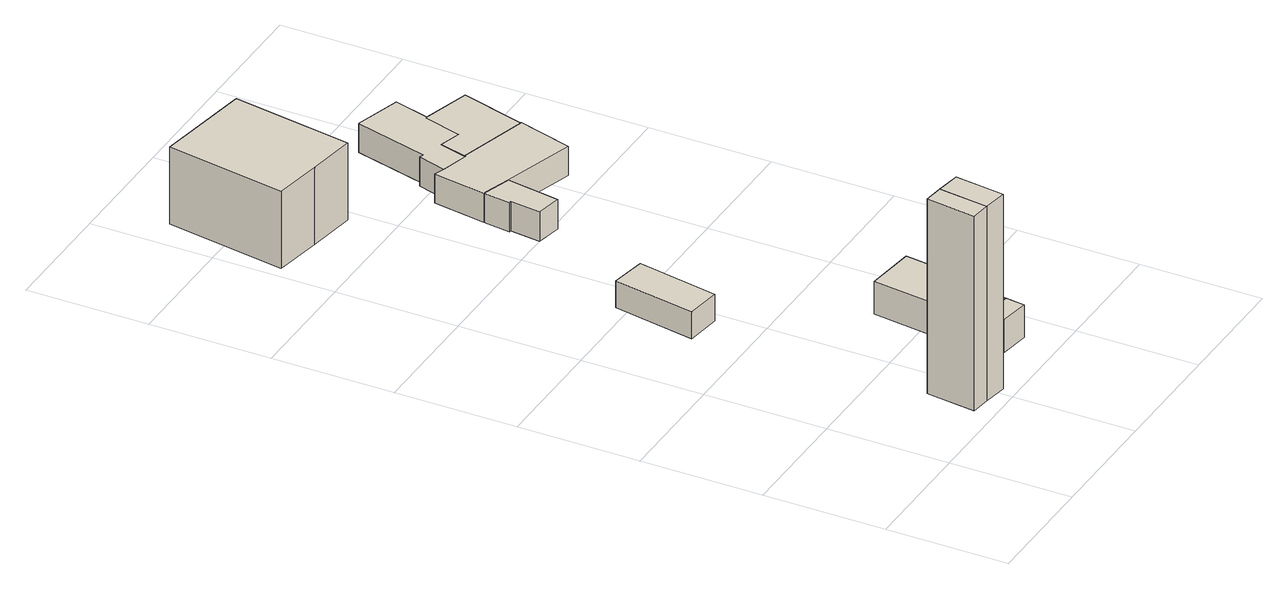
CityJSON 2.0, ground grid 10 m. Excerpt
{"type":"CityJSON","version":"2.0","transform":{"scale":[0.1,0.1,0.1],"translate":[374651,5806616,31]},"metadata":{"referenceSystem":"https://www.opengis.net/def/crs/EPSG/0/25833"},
"CityObjects":{
"building1":{"type":"Building","attributes":{"Gemeindeschluessel":"11000006","BezugspunktDach":"2200","function":"51009_1610","measuredHeight":16.64,"storeysAboveGround":0},"address":[{"country":"Germany","locality":"Berlin"}],"geometry":[{"type":"Solid","lod":"1","boundaries":[[[[0,1,2,3]],[[4,5,6,7]],[[4,7,3,2]],[[5,4,2,1]],[[6,5,1,0]],[[7,6,0,3]]]]}]},
"building2":{"type":"Building","attributes":{"Gemeindeschluessel":"11000006","BezugspunktDach":"2200","function":"31001_1313","measuredHeight":16.72,"storeysAboveGround":1},"address":[{"country":"Germany","locality":"Berlin","thoroughfareNumber":"23 (1)","thoroughfareName":"Kremnitzufer"}],"geometry":[{"type":"Solid","lod":"1","boundaries":[[[[8,9,1,0]],[[5,10,11,6]],[[5,6,0,1]],[[10,5,1,9]],[[11,10,9,8]],[[6,11,8,0]]]]}]},
"building3":{"type":"Building","attributes":{"Gemeindeschluessel":"11000006","BezugspunktDach":"2200","function":"31001_2463","measuredHeight":2.32,"storeysAboveGround":1},"address":[{"country":"Germany","locality":"Berlin","thoroughfareNumber":"29 (3)","thoroughfareName":"Kremnitzufer"}],"geometry":[{"type":"Solid","lod":"1","boundaries":[[[[12,13,14,15]],[[16,17,18,19]],[[16,19,15,14]],[[17,16,14,13]],[[18,17,13,12]],[[19,18,12,15]]]]}]},
"building4":{"type":"Building","attributes":{"Gemeindeschluessel":"11000006","BezugspunktDach":"2200","function":"51009_1610","measuredHeight":2.82,"storeysAboveGround":0},"address":[{"country":"Germany","locality":"Berlin"}],"geometry":[{"type":"Solid","lod":"1","boundaries":[[[[20,21,22,23]],[[24,25,26,27]],[[24,27,23,22]],[[25,24,22,21]],[[26,25,21,20]],[[27,26,20,23]]]]}]},
"building5":{"type":"Building","attributes":{"Gemeindeschluessel":"11000006","BezugspunktDach":"2200","function":"31001_1312","measuredHeight":2.81,"storeysAboveGround":1},"address":[{"country":"Germany","locality":"Berlin","thoroughfareNumber":"23","thoroughfareName":"Kremnitzufer"}],"geometry":[{"type":"Solid","lod":"1","boundaries":[[[[28,22,21,29,30,31,32,33]],[[34,35,36,37,25,24,38,39]],[[34,39,33,32]],[[35,34,32,31]],[[36,35,31,30]],[[37,36,30,29]],[[25,37,29,21]],[[24,25,21,22]],[[38,24,22,28]],[[39,38,28,33]]]]}]},
"building6":{"type":"Building","attributes":{"Gemeindeschluessel":"11000006","BezugspunktDach":"2200","function":"31001_1010","measuredHeight":9.16,"storeysAboveGround":1},"address":[{"country":"Germany","locality":"Berlin","thoroughfareNumber":"29","thoroughfareName":"Kremnitzufer"}],"geometry":[{"type":"Solid","lod":"1","boundaries":[[[[40,41,42,43,44]],[[45,46,47,48,49]],[[45,49,44,43]],[[46,45,43,42]],[[47,46,42,41]],[[48,47,41,40]],[[49,48,40,44]]]]}]},
"building7":{"type":"Building","attributes":{"Gemeindeschluessel":"11000006","function":"31001_1312"},"address":[{"country":"Germany","locality":"Berlin","thoroughfareNumber":"27","thoroughfareName":"Kremnitzufer"}],"children":["building7-1","building7-2","building7-3"]},
"building7-1":{"type":"BuildingPart","attributes":{"BezugspunktDach":"2200","measuredHeight":2.47,"storeysAboveGround":1},"parents":["building7"],"geometry":[{"type":"MultiSurface","lod":"1","boundaries":[[[50,51,52,53,54,55,56,57,58,59]],[[60,61,62,63,64,65,66,67,68,69]],[[60,69,59,58]],[[61,60,58,57]],[[62,61,57,56]],[[63,62,56,55]],[[65,64,54,53]],[[66,65,53,52]],[[67,66,52,51]],[[64,63,55,54]],[[68,70,67,51,50]],[[69,68,50,59]]]}]},
"building7-2":{"type":"BuildingPart","attributes":{"BezugspunktDach":"2200","measuredHeight":2.47,"storeysAboveGround":1},"parents":["building7"],"geometry":[{"type":"Solid","lod":"1","boundaries":[[[[54,71,72,73,74,75,55]],[[76,77,78,79,80,64,63]],[[76,63,55,75]],[[77,76,75,74]],[[78,77,74,73]],[[79,78,73,72]],[[80,79,72,71]],[[64,80,71,54]],[[63,64,54,55]]]]}]},
"building7-3":{"type":"BuildingPart","attributes":{"BezugspunktDach":"2200","measuredHeight":2.47,"storeysAboveGround":1},"parents":["building7"],"geometry":[{"type":"MultiSurface","lod":"1","boundaries":[[[81,51,50,59,82,83,84]],[[85,86,69,68,67,87,88]],[[85,88,84,83]],[[86,85,83,82]],[[69,86,82,59]],[[87,67,51,81]],[[88,87,81,84]],[[68,69,59,50]],[[67,89,68,50,51]]]}]},
"building8":{"type":"Building","attributes":{"Gemeindeschluessel":"11000006","BezugspunktDach":"2200","function":"51009_1610","measuredHeight":2.44,"storeysAboveGround":0},"address":[{"country":"Germany","locality":"Berlin"}],"geometry":[{"type":"Solid","lod":"1","boundaries":[[[[56,75,74,73,72,90,91,92,93,57]],[[94,95,96,97,79,78,77,76,62,61]],[[94,61,57,93]],[[95,94,93,92]],[[96,95,92,91]],[[97,96,91,90]],[[79,97,90,72]],[[78,79,72,73]],[[77,78,73,74]],[[76,77,74,75]],[[62,76,75,56]],[[61,62,56,57]]]]}]}
},
"vertices":[
[83,12,170],[88,53,170],[72,55,170],[67,14,170],[72,55,3],[88,53,3],[83,12,3],[67,14,3],
[103,9,170],[108,50,170],[108,50,3],[103,9,3],
[88,236,26],[100,303,26],[71,308,26],[59,240,26],[71,308,3],[100,303,3],[88,236,3],[59,240,3],
[171,27,31],[173,43,31],[148,46,31],[146,31,31],[148,46,3],[173,43,3],[171,27,3],[146,31,3],
[150,62,31],[175,59,31],[181,58,31],[190,133,31],[149,138,31],[140,63,31],[149,138,3],[190,133,3],[181,58,3],[175,59,3],[150,62,3],[140,63,3],
[48,541,68],[88,535,68],[104,634,68],[24,647,68],[8,548,68],[24,647,2],[104,634,2],[88,535,2],[48,541,2],[8,548,2],
[135,447,25],[157,440,25],[217,422,25],[230,467,25],[229,467,25],[171,483,25],[171,482,25],[148,488,25],[140,491,25],[133,447,25],[140,491,0],[148,488,0],[171,482,0],[171,483,0],[229,467,0],[230,467,0],[217,422,0],[157,440,0],[135,447,0],[133,447,0],[136,447,0],
[244,520,25],[205,531,25],[204,531,25],[195,500,25],[177,505,25],[177,505,0],[195,500,0],[204,531,0],[205,531,0],[244,520,0],
[150,396,25],[130,425,25],[132,425,25],[129,400,25],[132,425,0],[130,425,0],[150,396,0],[129,400,0],[156,440,0],
[213,560,25],[175,571,25],[159,510,25],[155,511,25],[155,511,0],[159,510,0],[175,571,0],[213,560,0]
]}
